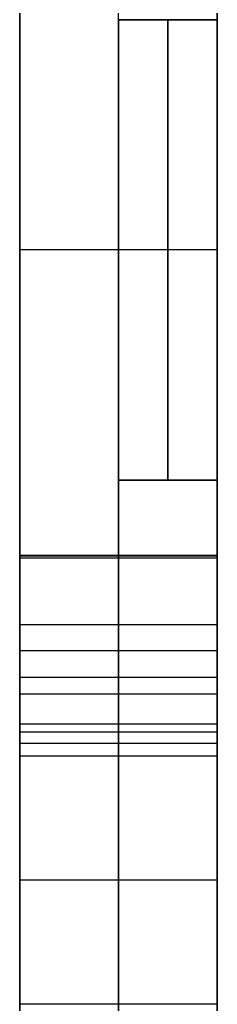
# Model space of a CAD drawing. Extents: x 6886 to 7154, y -44440 to -39703.
# Drawn here: x 7104.5 to 7122.5, y -43535.2 to -43445.4 of the extents above; entities that cross this region are included whole.
import ezdxf

# ---------------------------------------------------------------- set-up
doc = ezdxf.new("R2010")
doc.units = 0
doc.layers.add('ENDS', color=40, linetype='CONTINUOUS')

# ---------------------------------------------------------------- blocks, each defined once
blk = doc.blocks.new('SKYLARK200_END-S-1')
at = {"layer": 'ENDS'}
for p, q in [((-50, 868, 141), (-50, 1468, 141)), ((-32, 868, 141), (-32, 1468, 141)), ((-50, 1027.55, 282), (-50, 885.944, 282)), ((-50, 1027.55, 264), (-50, 885.944, 264)), ((-50, 1027.55, 273), (-50, 885.944, 273)), ((-50, 1012.1, 56), (-50, 934.1, 56)), ((-50, 934.1, 226), (-50, 1012.1, 226)), ((-41, 994.1, 226), (-41, 1012.1, 226)), ((-32, 1012.1, 56), (-32, 994.1, 56)), ((-32, 994.1, 226), (-32, 1012.1, 226)), ((-32, 994.1, 226), (-41, 994.1, 226)), ((-41, 994.1, 226), (-41, 952.1, 226)), ((-41, 952.1, 56), (-41, 994.1, 56)), ((-41, 994.1, 56), (-32, 994.1, 56)), ((-41, 991.287, 215.5), (-41, 954.913, 215.5)), ((-41, 954.913, 66.5), (-41, 991.287, 66.5)), ((-41, 973.1, 226), (-50, 973.1, 226)), ((-41, 973.1, 56), (-50, 973.1, 56)), ((-32, 973.1, 205), (-41, 973.1, 205)), ((-41, 973.1, 226), (-41, 973.1, 205)), ((-32, 973.1, 77), (-41, 973.1, 77)), ((-41, 973.1, 56), (-41, 973.1, 77)), ((-50, 956.747, 282), (-50, 956.747, 264)), ((-41, 952.1, 226), (-32, 952.1, 226)), ((-32, 952.1, 56), (-41, 952.1, 56)), ((-41, 934.1, 226), (-41, 952.1, 226)), ((-41, 952.1, 56), (-41, 934.1, 56)), ((-32, 934.1, 226), (-32, 952.1, 226)), ((-32, 952.1, 56), (-32, 934.1, 56)), ((-32, 945.25, 0), (-50, 945.25, 0)), ((-50, 945.25, 0), (-50, 932.596, 0)), ((-32, 945.25, 282), (-50, 945.25, 282)), ((-50, 932.596, 282), (-50, 945.25, 282)), ((-32, 945.186, 0.872), (-50, 945.186, 0.872)), ((-32, 945.186, 281.128), (-50, 945.186, 281.128)), ((-32, 944.999, 1.716), (-50, 944.999, 1.716)), ((-50, 928.1, 50), (-50, 944.999, 1.716)), ((-32, 944.999, 280.283), (-50, 944.999, 280.283)), ((-50, 944.999, 280.283), (-50, 928.1, 232)), ((-41, 945.25, 0), (-41, 932.596, 0)), ((-41, 932.596, 282), (-41, 945.25, 282)), ((-41, 928.1, 50), (-41, 944.999, 1.716)), ((-41, 944.999, 280.283), (-41, 928.1, 232)), ((-32, 945.25, 0), (-32, 932.596, 0)), ((-32, 932.596, 282), (-32, 945.25, 282)), ((-32, 928.1, 50), (-32, 944.999, 1.716)), ((-32, 944.999, 280.283), (-32, 928.1, 232)), ((-32, 938.923, 0), (-50, 938.923, 0)), ((-32, 938.923, 282), (-50, 938.923, 282)), ((-32, 936.55, 25.858), (-50, 936.55, 25.858)), ((-32, 936.55, 256.142), (-50, 936.55, 256.142)), ((-32, 934.1, 56), (-50, 934.1, 56)), ((-32, 934.1, 226), (-50, 934.1, 226)), ((-32, 932.596, 0), (-50, 932.596, 0)), ((-32, 932.596, 282), (-50, 932.596, 282)), ((-32, 929.857, 54.242), (-50, 929.857, 54.242)), ((-32, 929.857, 227.757), (-50, 929.857, 227.757)), ((-32, 929.131, -1.101), (-50, 929.131, -1.101)), ((-32, 929.131, 283.101), (-50, 929.131, 283.101)), ((-32, 928.1, 50), (-50, 928.1, 50)), ((-32, 928.1, 232), (-50, 928.1, 232)), ((-32, 926.939, -4), (-50, 926.939, -4)), ((-32, 926.939, 286), (-50, 926.939, 286)), ((-32, 915.625, -12), (-50, 915.625, -12)), ((-32, 915.625, 294), (-50, 915.625, 294)), ((-32, 904.311, -4), (-50, 904.311, -4)), ((-32, 904.311, 286), (-50, 904.311, 286))]:
    blk.add_line(p, q, dxfattribs=at)
at = {"layer": 'ENDS', "extrusion": (1, 0, 0)}
for centre, radius, start, end in [((973.1, 226, -41), 21, 180, 360), ((973.1, 56, -41), 21, 360, 180), ((934.1, 50, -50), 6, 90, 180), ((934.1, 232, -50), 6, 180, 270), ((934.1, 50, -41), 6, 90, 180), ((934.1, 232, -41), 6, 180, 270), ((934.1, 50, -32), 6, 90, 180), ((934.1, 232, -32), 6, 180, 270), ((932.596, -6, -50), 6, 90, 160.52878), ((932.596, 288, -50), 6, 199.47122, 270), ((932.596, -6, -41), 6, 90, 160.52878), ((932.596, 288, -41), 6, 199.47122, 270), ((932.596, -6, -32), 6, 90, 160.52878), ((932.596, 288, -32), 6, 199.47122, 270), ((898.654, -6, -50), 6, 19.47122, 90), ((898.654, 288, -50), 6, 270, 340.52878), ((898.654, -6, -41), 6, 19.47122, 90), ((898.654, 288, -41), 6, 270, 340.52878), ((898.654, -6, -32), 6, 19.47122, 90), ((898.654, 288, -32), 6, 270, 340.52878)]:
    blk.add_arc(centre, radius, start, end, dxfattribs=at)
at = {"layer": 'ENDS', "extrusion": (-1, 0, 0)}
for centre, radius, start, end in [((-973.1, 226, 36.5), 21, 180, 0), ((-973.1, 56, 36.5), 21, 0, 180), ((-973.1, 226, 32), 21, 180, 0), ((-973.1, 56, 32), 21, 0, 180), ((-939.25, 0, 50), 6, 163.37705, 180), ((-939.25, 282, 50), 6, 180, 196.62295), ((-939.25, 0, 41), 6, 163.37705, 180), ((-939.25, 282, 41), 6, 180, 196.62295), ((-939.25, 0, 32), 6, 163.37705, 180), ((-939.25, 282, 32), 6, 180, 196.62295), ((-915.625, 0, 50), 12, 199.47122, 340.52878), ((-915.625, 282, 50), 12, 19.47122, 160.52878), ((-915.625, 0, 41), 12, 199.47122, 340.52878), ((-915.625, 282, 41), 12, 19.47122, 160.52878), ((-915.625, 0, 32), 12, 199.47122, 340.52878), ((-915.625, 282, 32), 12, 19.47122, 160.52878)]:
    blk.add_arc(centre, radius, start, end, dxfattribs=at)

msp = doc.modelspace()

# ---------------------------------------------------------------- block references
at = {"layer": 'ENDS'}
msp.add_blockref('SKYLARK200_END-S-1', (7154.495, -44439.531, 18), dxfattribs=at)

doc.saveas('drawing.dxf')
